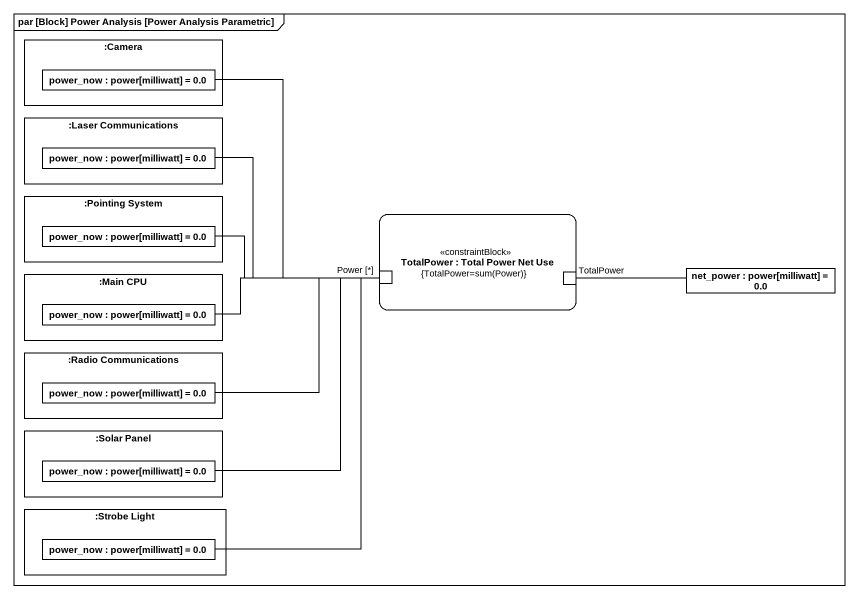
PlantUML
@startuml
mainframe par [Block] Power Analysis [Power Analysis Parametric]
rectangle ":Camera" as Camera {
  rectangle "power_now : power[milliwatt] = 0.0" as power_now
}
rectangle ":Laser Communications" as Laser_Communications {
  rectangle "power_now : power[milliwatt] = 0.0" as power_now_2
}
rectangle ":Pointing System" as Pointing_System {
  rectangle "power_now : power[milliwatt] = 0.0" as power_now_3
}
rectangle "TotalPower : Total Power Net Use\n{TotalPower=sum(Power)}" as TotalPower <<constraintBlock>> {
  port "Power [*]" as Power
  port "TotalPower" as TotalPower_2
}
rectangle ":Main CPU" as Main_CPU {
  rectangle "power_now : power[milliwatt] = 0.0" as power_now_4
}
rectangle "net_power : power[milliwatt] = 0.0" as net_power
rectangle ":Radio Communications" as Radio_Communications {
  rectangle "power_now : power[milliwatt] = 0.0" as power_now_5
}
rectangle ":Solar Panel" as Solar_Panel {
  rectangle "power_now : power[milliwatt] = 0.0" as power_now_6
}
rectangle ":Strobe Light" as Strobe_Light {
  rectangle "power_now : power[milliwatt] = 0.0" as power_now_7
}
power_now -- Power
power_now_2 -right- Power
power_now_3 -right- Power
TotalPower_2 -right- net_power
power_now_4 -right- Power
power_now_5 -right- Power
power_now_6 -up- Power
power_now_7 -up- Power
@enduml
